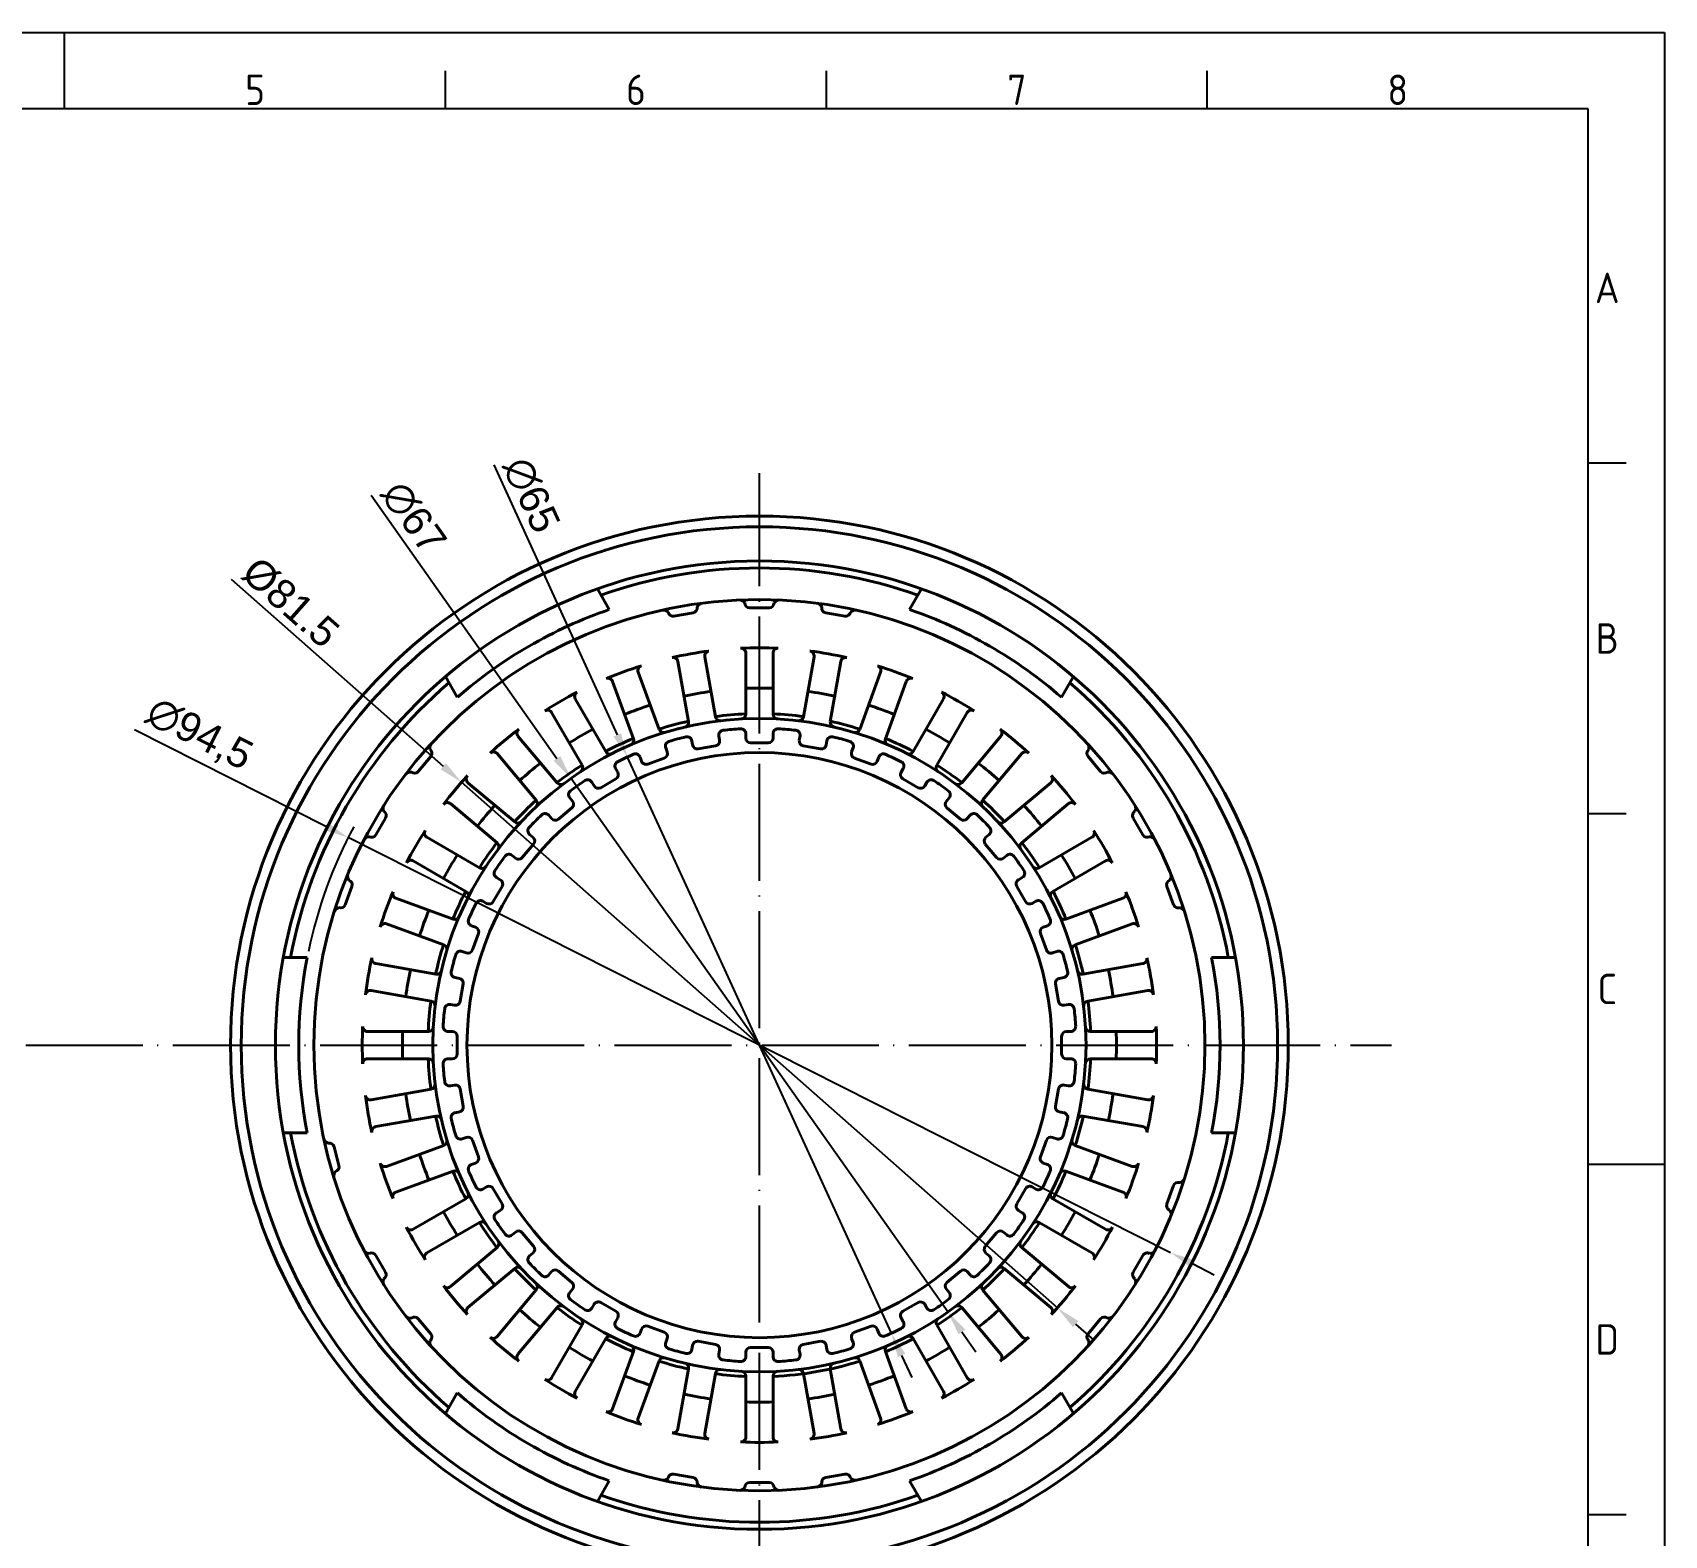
# Model space of a CAD drawing. Header units: millimetres. Extents: x 5041 to 5369, y 1806 to 2038.
# Drawn here: x 5201.4 to 5368.8, y 1883.6 to 2037.7 of the extents above; entities that cross this region are included whole.
import ezdxf
from ezdxf.enums import TextEntityAlignment as Align

# ---------------------------------------------------------------- set-up
doc = ezdxf.new("R2010")
doc.units = ezdxf.units.MM
doc.linetypes.add('ACAD_ISO04W100', pattern=[30, 24, -3, 0, -3])
doc.linetypes.add('ACAD_ISO05W100', pattern=[33, 24, -3, 0, -3, 0, -3])
for name, color, linetype, lineweight in [('AM_0', 7, 'Continuous', 40), ('AM_4', 1, 'ACAD_ISO04W100', 25), ('AM_5', 3, 'Continuous', 25), ('AM_BOR', 2, 'ACAD_ISO05W100', 35)]:
    doc.layers.add(name, color=color, linetype=linetype, lineweight=lineweight)
doc.styles.add('ACISOTS', font='isocp.shx', dxfattribs={"height": 1})
doc.styles.get("Standard").update_dxf_attribs({"font": 'arial.ttf'})
doc.dimstyles.new('ISO-25', dxfattribs={"dimtxt": 3, "dimasz": 2.5, "dimexe": 1.25, "dimexo": 0.625, "dimtad": 1, "dimtxsty": 'Standard', "dimcen": 2.5, "dimadec": 0, "dimazin": 0, "dimtfac": 1, "dimtmove": 0, "dimatfit": 3, "dimfxl": 1, "dimarcsym": 0})

# ---------------------------------------------------------------- blocks, each defined once
blk = doc.blocks.new('A3 ZTL')
for p, q in [((401.17, 280.82), (19.57, 280.82)), ((401.17, 9.78), (401.17, 280.82))]:
    blk.add_line(p, q)
at = {"layer": 'AM_BOR', "color": 135, "linetype": 'Continuous', "lineweight": 25}
for p, q in [((0, 290.61), (410.96, 290.61)), ((410.96, 290.61), (410.96, 0))]:
    blk.add_line(p, q, dxfattribs=at)
at = {"layer": 'AM_BOR', "color": 135, "lineweight": 25}
for p, q in [((205.48, 280.82), (205.48, 290.61)), ((254.4, 280.82), (254.4, 285.71)), ((303.33, 280.82), (303.33, 285.71)), ((352.25, 280.82), (352.25, 285.71)), ((406.07, 235.32), (401.17, 235.32)), ((406.07, 190.31), (401.17, 190.31)), ((401.17, 145.3), (410.96, 145.3)), ((406.07, 100.29), (401.17, 100.29))]:
    blk.add_line(p, q, dxfattribs=at)
at = {"layer": 'AM_BOR', "color": 135, "lineweight": 25, "style": 'ACISOTS'}
for s, p in [('5', (229.94, 283.27)), ('6', (278.86, 283.27)), ('7', (327.79, 283.27)), ('8', (376.71, 283.27)), ('A', (403.62, 257.83)), ('B', (403.62, 212.82)), ('C', (403.62, 167.81)), ('D', (403.62, 122.8))]:
    blk.add_text(s, height=3.91, dxfattribs=at).set_placement(p, align=Align.MIDDLE)
blk = doc.blocks.new('*D27')
at = {"layer": 'AM_5', "color": 0, "lineweight": -2}
for p, q in [((5211.88, 1966.24), (5231.57, 1956.3)), ((5318.17, 1912.6), (5233.8, 1955.17)), ((5320.41, 1911.48), (5322.64, 1910.35))]:
    blk.add_line(p, q, dxfattribs=at)
blk.add_arc((5275.99, 1933.89), 47.25, 151.7102, 168.2615, dxfattribs=at)
at = {"layer": 'AM_5', "color": 0}
for points in [[(5231.76, 1956.67), (5231.38, 1955.93), (5233.8, 1955.17)], [(5320.59, 1911.85), (5320.22, 1911.11), (5318.17, 1912.6)]]:
    blk.add_solid(points, dxfattribs=at)
at = {"layer": 'Defpoints', "color": 0}
for p in [(5233.8, 1955.17), (5318.17, 1912.6)]:
    blk.add_point(p, dxfattribs=at)
at = {"layer": 'AM_5', "color": 0, "insert": (5218.5, 1965.67), "char_height": 3, "attachment_point": 5, "rotation": 333.226}
blk.add_mtext('∅94,5', dxfattribs=at)
blk = doc.blocks.new('*D28')
at = {"layer": 'AM_5', "color": 0, "lineweight": -2}
for p, q in [((5221.8, 1981.68), (5243.56, 1962.49)), ((5306.55, 1906.94), (5245.43, 1960.84)), ((5308.42, 1905.29), (5310.3, 1903.63))]:
    blk.add_line(p, q, dxfattribs=at)
at = {"layer": 'AM_5', "color": 0}
for points in [[(5243.83, 1962.8), (5243.28, 1962.18), (5245.43, 1960.84)], [(5308.7, 1905.6), (5308.15, 1904.97), (5306.55, 1906.94)]]:
    blk.add_solid(points, dxfattribs=at)
at = {"layer": 'Defpoints', "color": 0}
for p in [(5245.43, 1960.84), (5306.55, 1906.94)]:
    blk.add_point(p, dxfattribs=at)
at = {"layer": 'AM_5', "color": 0, "insert": (5227.9, 1979.28), "char_height": 3, "attachment_point": 5, "rotation": 318.5907}
blk.add_mtext('%%C81.5', dxfattribs=at)
blk = doc.blocks.new('*D29')
at = {"layer": 'AM_5', "color": 0, "lineweight": -2}
for p, q in [((5236.16, 1990.28), (5255.22, 1963.29)), ((5295.32, 1906.53), (5256.66, 1961.25)), ((5296.76, 1904.48), (5298.2, 1902.44))]:
    blk.add_line(p, q, dxfattribs=at)
at = {"layer": 'AM_5', "color": 0}
for points in [[(5255.56, 1963.53), (5254.88, 1963.05), (5256.66, 1961.25)], [(5297.1, 1904.73), (5296.42, 1904.24), (5295.32, 1906.53)]]:
    blk.add_solid(points, dxfattribs=at)
at = {"layer": 'Defpoints', "color": 0}
for p in [(5256.66, 1961.25), (5295.32, 1906.53)]:
    blk.add_point(p, dxfattribs=at)
at = {"layer": 'AM_5', "color": 0, "insert": (5240.53, 1987.98), "char_height": 3, "attachment_point": 5, "rotation": 305.2355}
blk.add_mtext('∅67', dxfattribs=at)
blk = doc.blocks.new('*D30')
at = {"layer": 'AM_5', "color": 0, "lineweight": -2}
for p, q in [((5248.73, 1993.38), (5261.41, 1965.71)), ((5289.53, 1904.34), (5262.45, 1963.43)), ((5290.57, 1902.07), (5291.61, 1899.8))]:
    blk.add_line(p, q, dxfattribs=at)
at = {"layer": 'AM_5', "color": 0}
for points in [[(5261.79, 1965.88), (5261.03, 1965.53), (5262.45, 1963.43)], [(5290.95, 1902.24), (5290.19, 1901.9), (5289.53, 1904.34)]]:
    blk.add_solid(points, dxfattribs=at)
at = {"layer": 'Defpoints', "color": 0}
for p in [(5262.45, 1963.43), (5289.53, 1904.34)]:
    blk.add_point(p, dxfattribs=at)
at = {"layer": 'AM_5', "color": 0, "insert": (5252.6, 1990.3), "char_height": 3, "attachment_point": 5, "rotation": 294.6204}
blk.add_mtext('∅65', dxfattribs=at)

msp = doc.modelspace()

# ---------------------------------------------------------------- linework, layer by layer
at = {"layer": 'AM_0'}
for p, q in [((5260.591, 1978.56), (5259.369, 1980.675)), ((5291.387, 1978.56), (5292.608, 1980.675)), ((5274.989, 1978.739), (5276.989, 1978.739)), ((5269.186, 1978.231), (5267.216, 1977.884)), ((5282.792, 1978.231), (5284.762, 1977.884)), ((5271.473, 1967.563), (5270.387, 1973.719)), ((5274.589, 1967.836), (5274.589, 1974.087)), ((5277.389, 1967.836), (5277.389, 1974.087)), ((5280.505, 1967.563), (5281.59, 1973.719)), ((5265.694, 1966.268), (5263.556, 1972.142)), ((5268.715, 1967.077), (5267.63, 1973.233)), ((5283.262, 1967.077), (5284.348, 1973.233)), ((5286.284, 1966.268), (5288.422, 1972.142)), ((5245.002, 1969.56), (5243.781, 1971.675)), ((5263.063, 1965.31), (5260.925, 1971.184)), ((5288.915, 1965.31), (5291.053, 1971.184)), ((5306.976, 1969.56), (5308.197, 1971.675)), ((5260.228, 1963.988), (5257.102, 1969.401)), ((5291.75, 1963.988), (5294.875, 1969.401)), ((5257.803, 1962.588), (5254.678, 1968.001)), ((5294.175, 1962.588), (5297.3, 1968.001)), ((5255.241, 1960.794), (5251.223, 1965.582)), ((5269.14, 1964.667), (5269.063, 1965.104)), ((5271.898, 1965.154), (5271.821, 1965.591)), ((5274.589, 1965.389), (5274.589, 1965.833)), ((5277.389, 1965.389), (5277.389, 1965.833)), ((5280.08, 1965.154), (5280.157, 1965.591)), ((5282.838, 1964.667), (5282.915, 1965.104)), ((5296.737, 1960.794), (5300.755, 1965.582)), ((5240.989, 1961.952), (5242.275, 1963.484)), ((5253.096, 1958.994), (5249.078, 1963.783)), ((5263.9, 1963.011), (5263.748, 1963.427)), ((5266.531, 1963.968), (5266.379, 1964.385)), ((5269.72, 1964.262), (5271.492, 1964.574)), ((5275.089, 1964.889), (5276.889, 1964.889)), ((5280.486, 1964.574), (5282.258, 1964.262)), ((5285.447, 1963.968), (5285.599, 1964.385)), ((5288.078, 1963.011), (5288.23, 1963.427)), ((5298.882, 1958.994), (5302.9, 1963.783)), ((5310.989, 1961.952), (5309.703, 1963.484)), ((5261.451, 1961.869), (5261.23, 1962.253)), ((5264.541, 1962.712), (5266.232, 1963.327)), ((5285.746, 1963.327), (5287.437, 1962.712)), ((5290.526, 1961.869), (5290.748, 1962.253)), ((5250.884, 1956.782), (5246.096, 1960.8)), ((5259.026, 1960.469), (5258.805, 1960.853)), ((5259.71, 1960.286), (5261.268, 1961.186)), ((5290.71, 1961.186), (5292.268, 1960.286)), ((5292.951, 1960.469), (5293.173, 1960.853)), ((5301.094, 1956.782), (5305.882, 1960.8)), ((5249.084, 1954.637), (5244.296, 1958.655)), ((5256.814, 1958.919), (5256.528, 1959.259)), ((5295.164, 1958.919), (5295.449, 1959.259)), ((5302.894, 1954.637), (5307.682, 1958.655)), ((5236.648, 1955.448), (5237.648, 1957.18)), ((5254.669, 1957.12), (5254.384, 1957.459)), ((5255.373, 1957.058), (5256.752, 1958.215)), ((5295.226, 1958.215), (5296.605, 1957.058)), ((5297.309, 1957.12), (5297.594, 1957.459)), ((5314.33, 1957.18), (5315.33, 1955.448)), ((5247.29, 1952.075), (5241.877, 1955.2)), ((5252.758, 1955.209), (5252.419, 1955.495)), ((5299.219, 1955.209), (5299.559, 1955.495)), ((5304.688, 1952.075), (5310.101, 1955.2)), ((5250.959, 1953.065), (5250.619, 1953.35)), ((5251.663, 1953.126), (5252.82, 1954.505)), ((5299.158, 1954.505), (5300.315, 1953.126)), ((5301.019, 1953.065), (5301.359, 1953.35)), ((5245.89, 1949.65), (5240.477, 1952.776)), ((5306.088, 1949.65), (5311.501, 1952.776)), ((5234.186, 1950.168), (5233.502, 1948.289)), ((5248.692, 1948.61), (5249.592, 1950.169)), ((5249.409, 1950.852), (5249.025, 1951.073)), ((5302.386, 1950.169), (5303.286, 1948.61)), ((5302.569, 1950.852), (5302.953, 1951.073)), ((5317.792, 1950.168), (5318.476, 1948.289)), ((5244.568, 1946.815), (5238.694, 1948.953)), ((5248.009, 1948.427), (5247.625, 1948.648)), ((5303.969, 1948.427), (5304.353, 1948.648)), ((5307.41, 1946.815), (5313.284, 1948.953)), ((5243.61, 1944.184), (5237.737, 1946.322)), ((5246.867, 1945.978), (5246.451, 1946.13)), ((5246.551, 1943.646), (5247.166, 1945.338)), ((5304.812, 1945.338), (5305.427, 1943.646)), ((5305.11, 1945.978), (5305.527, 1946.13)), ((5308.367, 1944.184), (5314.241, 1946.322)), ((5245.91, 1943.347), (5245.493, 1943.499)), ((5306.068, 1943.347), (5306.485, 1943.499)), ((5229.604, 1942.889), (5227.161, 1942.889)), ((5242.801, 1941.163), (5236.645, 1942.248)), ((5309.177, 1941.163), (5315.333, 1942.248)), ((5322.374, 1942.889), (5324.816, 1942.889)), ((5245.211, 1940.738), (5244.774, 1940.815)), ((5245.304, 1938.386), (5245.616, 1940.159)), ((5306.362, 1940.159), (5306.674, 1938.386)), ((5306.767, 1940.738), (5307.204, 1940.815)), ((5242.315, 1938.405), (5236.159, 1939.491)), ((5309.663, 1938.405), (5315.819, 1939.491)), ((5244.724, 1937.98), (5244.288, 1938.057)), ((5307.253, 1937.98), (5307.69, 1938.057)), ((5242.042, 1935.289), (5235.791, 1935.289)), ((5244.489, 1935.289), (5244.045, 1935.289)), ((5307.489, 1935.289), (5307.932, 1935.289)), ((5309.936, 1935.289), (5316.187, 1935.289)), ((5244.989, 1932.989), (5244.989, 1934.789)), ((5306.989, 1934.789), (5306.989, 1932.989)), ((5242.042, 1932.489), (5235.791, 1932.489)), ((5244.489, 1932.489), (5244.045, 1932.489)), ((5307.489, 1932.489), (5307.932, 1932.489)), ((5309.936, 1932.489), (5316.187, 1932.489)), ((5242.315, 1929.373), (5236.159, 1928.288)), ((5244.724, 1929.798), (5244.288, 1929.721)), ((5245.616, 1927.62), (5245.304, 1929.392)), ((5306.674, 1929.392), (5306.362, 1927.62)), ((5307.253, 1929.798), (5307.69, 1929.721)), ((5309.663, 1929.373), (5315.819, 1928.288)), ((5242.801, 1926.616), (5236.645, 1925.53)), ((5245.211, 1927.041), (5244.774, 1926.963)), ((5306.767, 1927.041), (5307.204, 1926.963)), ((5309.177, 1926.616), (5315.333, 1925.53)), ((5229.604, 1924.889), (5227.161, 1924.889)), ((5322.374, 1924.889), (5324.816, 1924.889)), ((5232.861, 1921.541), (5232.353, 1923.475)), ((5243.61, 1923.594), (5237.737, 1921.456)), ((5245.91, 1924.431), (5245.493, 1924.279)), ((5247.166, 1922.441), (5246.551, 1924.132)), ((5305.427, 1924.132), (5304.812, 1922.441)), ((5306.068, 1924.431), (5306.485, 1924.279)), ((5308.367, 1923.594), (5314.241, 1921.456)), ((5246.867, 1921.8), (5246.451, 1921.648)), ((5305.11, 1921.8), (5305.527, 1921.648)), ((5244.568, 1920.963), (5238.694, 1918.825)), ((5307.41, 1920.963), (5313.284, 1918.825)), ((5248.009, 1919.352), (5247.625, 1919.13)), ((5249.592, 1917.61), (5248.692, 1919.169)), ((5303.286, 1919.169), (5302.386, 1917.61)), ((5303.969, 1919.352), (5304.353, 1919.13)), ((5317.792, 1917.61), (5318.476, 1919.489)), ((5245.89, 1918.128), (5240.477, 1915.003)), ((5249.409, 1916.927), (5249.025, 1916.705)), ((5302.569, 1916.927), (5302.953, 1916.705)), ((5306.088, 1918.128), (5311.501, 1915.003)), ((5247.29, 1915.703), (5241.877, 1912.578)), ((5304.688, 1915.703), (5310.101, 1912.578)), ((5249.084, 1913.141), (5244.296, 1909.123)), ((5250.959, 1914.714), (5250.619, 1914.429)), ((5252.82, 1913.273), (5251.663, 1914.652)), ((5300.315, 1914.652), (5299.158, 1913.273)), ((5301.019, 1914.714), (5301.359, 1914.429)), ((5302.894, 1913.141), (5307.682, 1909.123)), ((5237.648, 1910.598), (5236.648, 1912.33)), ((5252.758, 1912.569), (5252.419, 1912.284)), ((5299.219, 1912.569), (5299.559, 1912.284)), ((5315.33, 1912.33), (5314.33, 1910.598)), ((5250.884, 1910.996), (5246.096, 1906.978)), ((5254.669, 1910.659), (5254.384, 1910.319)), ((5256.752, 1909.563), (5255.373, 1910.72)), ((5296.605, 1910.72), (5295.226, 1909.563)), ((5297.309, 1910.659), (5297.594, 1910.319)), ((5301.094, 1910.996), (5305.882, 1906.978)), ((5253.096, 1908.784), (5249.078, 1903.996)), ((5256.814, 1908.859), (5256.528, 1908.519)), ((5295.164, 1908.859), (5295.449, 1908.519)), ((5298.882, 1908.784), (5302.9, 1903.996)), ((5255.241, 1906.984), (5251.223, 1902.196)), ((5259.026, 1907.309), (5258.805, 1906.925)), ((5261.268, 1906.592), (5259.71, 1907.492)), ((5292.268, 1907.492), (5290.71, 1906.592)), ((5292.951, 1907.309), (5293.173, 1906.925)), ((5296.737, 1906.984), (5300.755, 1902.196)), ((5240.989, 1905.826), (5242.275, 1904.294)), ((5257.803, 1905.19), (5254.678, 1899.777)), ((5261.451, 1905.909), (5261.23, 1905.525)), ((5263.9, 1904.768), (5263.748, 1904.351)), ((5266.232, 1904.451), (5264.541, 1905.067)), ((5287.437, 1905.067), (5285.746, 1904.451)), ((5288.078, 1904.768), (5288.23, 1904.351)), ((5290.526, 1905.909), (5290.748, 1905.525)), ((5294.175, 1905.19), (5297.3, 1899.777)), ((5310.989, 1905.826), (5309.703, 1904.294)), ((5260.228, 1903.79), (5257.102, 1898.377)), ((5266.531, 1903.81), (5266.379, 1903.393)), ((5269.14, 1903.111), (5269.063, 1902.674)), ((5271.492, 1903.204), (5269.72, 1903.516)), ((5282.258, 1903.516), (5280.486, 1903.204)), ((5282.838, 1903.111), (5282.915, 1902.674)), ((5285.447, 1903.81), (5285.599, 1903.393)), ((5291.75, 1903.79), (5294.875, 1898.377)), ((5263.063, 1902.468), (5260.925, 1896.594)), ((5265.694, 1901.511), (5263.556, 1895.637)), ((5271.898, 1902.625), (5271.821, 1902.188)), ((5274.589, 1902.389), (5274.589, 1901.946)), ((5276.889, 1902.889), (5275.089, 1902.889)), ((5277.389, 1902.389), (5277.389, 1901.946)), ((5280.08, 1902.625), (5280.157, 1902.188)), ((5286.284, 1901.511), (5288.422, 1895.637)), ((5288.915, 1902.468), (5291.053, 1896.594)), ((5268.715, 1900.701), (5267.63, 1894.545)), ((5271.473, 1900.215), (5270.387, 1894.059)), ((5274.589, 1899.942), (5274.589, 1893.691)), ((5277.389, 1899.942), (5277.389, 1893.691)), ((5280.505, 1900.215), (5281.59, 1894.059)), ((5283.262, 1900.701), (5284.348, 1894.545)), ((5245.002, 1898.219), (5243.781, 1896.103)), ((5306.976, 1898.219), (5308.197, 1896.103)), ((5269.186, 1889.547), (5267.216, 1889.894)), ((5282.792, 1889.547), (5284.762, 1889.894)), ((5260.591, 1889.219), (5259.369, 1887.103)), ((5276.989, 1889.039), (5274.989, 1889.039)), ((5291.387, 1889.219), (5292.608, 1887.103))]:
    msp.add_line(p, q, dxfattribs=at)
for radius in [54.25, 53.15, 49.65, 45.7, 33.5, 30]:
    msp.add_circle((5275.989, 1933.889), radius, dxfattribs=at)
for centre, radius, start, end in [((5275.989, 1933.889), 48.933, 70.59839, 109.40161), ((5275.989, 1933.889), 47.25, 109.01942, 130.98058), ((5266.144, 1977.83), 0.674, 43.03021, 96.3475), ((5269.099, 1978.724), 0.5, 280, 10), ((5270.211, 1978.547), 0.674, 103.6525, 156.96979), ((5273.924, 1978.872), 0.674, 33.03021, 86.3475), ((5274.989, 1979.239), 0.5, 180, 270), ((5276.989, 1979.239), 0.5, 270, 0), ((5278.054, 1978.872), 0.674, 93.6525, 146.96979), ((5281.766, 1978.547), 0.674, 23.03021, 76.3475), ((5282.879, 1978.724), 0.5, 170, 260), ((5285.834, 1977.83), 0.674, 83.6525, 136.96979), ((5275.989, 1933.889), 47.25, 49.01942, 70.98058), ((5267.129, 1978.377), 0.5, 190, 280), ((5284.849, 1978.377), 0.5, 260, 350), ((5275.989, 1933.889), 40.743, 97.29385, 102.70615), ((5267.138, 1973.146), 0.5, 10, 102.70615), ((5270.88, 1973.806), 0.5, 97.29385, 190), ((5275.989, 1933.889), 40.743, 87.29385, 92.70615), ((5274.089, 1974.087), 0.5, 0, 92.70615), ((5277.889, 1974.087), 0.5, 87.29385, 180), ((5275.989, 1933.889), 40.743, 77.29385, 82.70615), ((5281.098, 1973.806), 0.5, 350, 82.70615), ((5284.84, 1973.146), 0.5, 77.29385, 170), ((5275.989, 1933.889), 40.743, 107.29385, 112.70615), ((5264.026, 1972.313), 0.5, 107.29385, 200), ((5275.989, 1933.889), 40.743, 67.29385, 72.70615), ((5287.952, 1972.313), 0.5, 340, 72.70615), ((5275.989, 1933.889), 48.933, 130.59839, 169.40161), ((5275.989, 1933.889), 40.743, 117.29385, 122.70615), ((5257.536, 1969.651), 0.5, 117.29385, 210), ((5260.455, 1971.013), 0.5, 20, 112.70615), ((5275.989, 1933.889), 36.618, 97.80889, 102.19111), ((5275.989, 1933.889), 36.618, 87.80889, 92.19111), ((5275.989, 1933.889), 36.618, 77.80889, 82.19111), ((5291.523, 1971.013), 0.5, 67.29385, 160), ((5275.989, 1933.889), 40.743, 57.29385, 62.70615), ((5294.442, 1969.651), 0.5, 330, 62.70615), ((5275.989, 1933.889), 48.933, 10.59839, 49.40161), ((5275.989, 1933.889), 36.618, 107.80889, 112.19111), ((5275.989, 1933.889), 36.618, 67.80889, 72.19111), ((5254.245, 1967.751), 0.5, 30, 122.70615), ((5275.989, 1933.889), 34, 102.35991, 107.64009), ((5268.223, 1966.99), 0.5, 283.15702, 10), ((5275.989, 1933.889), 34, 92.35991, 97.64009), ((5271.965, 1967.65), 0.5, 190, 276.84298), ((5274.089, 1967.836), 0.5, 273.15702, 360), ((5275.989, 1933.889), 34, 82.35991, 87.64009), ((5277.889, 1967.836), 0.5, 180, 266.84298), ((5280.013, 1967.65), 0.5, 263.15702, 350), ((5283.755, 1966.99), 0.5, 170, 256.84298), ((5275.989, 1933.889), 34, 72.35991, 77.64009), ((5297.733, 1967.751), 0.5, 57.29385, 150), ((5275.989, 1933.889), 40.743, 127.29385, 132.70615), ((5251.606, 1965.904), 0.5, 127.29385, 220), ((5275.989, 1933.889), 36.618, 117.80889, 122.19111), ((5275.989, 1933.889), 34, 112.35991, 117.64009), ((5262.593, 1965.139), 0.5, 293.15702, 20), ((5266.164, 1966.439), 0.5, 200, 286.84298), ((5266.849, 1964.556), 0.5, 106.59606, 200), ((5275.989, 1933.889), 32.5, 103.40394, 106.59606), ((5268.571, 1965.017), 0.5, 10, 103.40394), ((5271.405, 1965.067), 0.5, 280, 10), ((5272.313, 1965.677), 0.5, 96.59606, 190), ((5275.989, 1933.889), 32.5, 93.40394, 96.59606), ((5274.089, 1965.833), 0.5, 0, 93.40394), ((5275.089, 1965.389), 0.5, 180, 270), ((5276.889, 1965.389), 0.5, 270, 0), ((5277.889, 1965.833), 0.5, 86.59606, 180), ((5275.989, 1933.889), 32.5, 83.40394, 86.59606), ((5279.665, 1965.677), 0.5, 350, 83.40394), ((5280.573, 1965.067), 0.5, 170, 260), ((5283.407, 1965.017), 0.5, 76.59606, 170), ((5275.989, 1933.889), 32.5, 73.40394, 76.59606), ((5285.129, 1964.556), 0.5, 340, 73.40394), ((5285.814, 1966.439), 0.5, 253.15702, 340), ((5289.385, 1965.139), 0.5, 160, 246.84298), ((5275.989, 1933.889), 34, 62.35991, 67.64009), ((5275.989, 1933.889), 36.618, 57.80889, 62.19111), ((5275.989, 1933.889), 40.743, 47.29385, 52.70615), ((5300.372, 1965.904), 0.5, 320, 52.70615), ((5242.858, 1964.385), 0.674, 143.6525, 196.96979), ((5241.892, 1963.806), 0.5, 320, 50), ((5248.695, 1963.461), 0.5, 40, 132.70615), ((5260.661, 1964.238), 0.5, 210, 296.84298), ((5275.989, 1933.889), 32.5, 113.40394, 116.59606), ((5263.278, 1963.256), 0.5, 20, 113.40394), ((5266.061, 1963.797), 0.5, 290, 20), ((5269.633, 1964.754), 0.5, 190, 280), ((5282.345, 1964.754), 0.5, 260, 350), ((5285.917, 1963.797), 0.5, 160, 250), ((5288.7, 1963.256), 0.5, 66.59606, 160), ((5275.989, 1933.889), 32.5, 63.40394, 66.59606), ((5291.317, 1964.238), 0.5, 243.15702, 330), ((5303.283, 1963.461), 0.5, 47.29385, 140), ((5310.086, 1963.806), 0.5, 130, 220), ((5309.12, 1964.385), 0.674, 343.03021, 36.3475), ((5240.203, 1961.222), 0.674, 83.03021, 136.3475), ((5240.606, 1962.274), 0.5, 230, 320), ((5275.989, 1933.889), 36.618, 127.80889, 132.19111), ((5275.989, 1933.889), 34, 122.35991, 127.64009), ((5257.37, 1962.338), 0.5, 303.15702, 30), ((5261.663, 1962.503), 0.5, 116.59606, 210), ((5261.018, 1961.619), 0.5, 300, 30), ((5264.37, 1963.182), 0.5, 200, 290), ((5287.608, 1963.182), 0.5, 250, 340), ((5290.96, 1961.619), 0.5, 150, 240), ((5290.315, 1962.503), 0.5, 330, 63.40394), ((5294.608, 1962.338), 0.5, 150, 236.84298), ((5275.989, 1933.889), 34, 52.35991, 57.64009), ((5275.989, 1933.889), 36.618, 47.80889, 52.19111), ((5311.372, 1962.274), 0.5, 220, 310), ((5311.775, 1961.222), 0.674, 43.6525, 96.96979), ((5275.989, 1933.889), 40.743, 137.29385, 142.70615), ((5246.417, 1961.183), 0.5, 137.29385, 230), ((5255.624, 1961.115), 0.5, 220, 306.84298), ((5275.989, 1933.889), 32.5, 123.40394, 126.59606), ((5258.372, 1960.603), 0.5, 30, 123.40394), ((5259.46, 1960.719), 0.5, 210, 300), ((5292.518, 1960.719), 0.5, 240, 330), ((5293.606, 1960.603), 0.5, 56.59606, 150), ((5275.989, 1933.889), 32.5, 53.40394, 56.59606), ((5296.354, 1961.115), 0.5, 233.15702, 320), ((5305.561, 1961.183), 0.5, 310, 42.70615), ((5275.989, 1933.889), 40.743, 37.29385, 42.70615), ((5238.065, 1958.169), 0.674, 153.6525, 206.96979), ((5243.974, 1958.272), 0.5, 50, 142.70615), ((5275.989, 1933.889), 36.618, 137.80889, 142.19111), ((5275.989, 1933.889), 34, 132.35991, 137.64009), ((5252.713, 1958.673), 0.5, 313.15702, 40), ((5256.912, 1959.581), 0.5, 126.59606, 220), ((5256.431, 1958.598), 0.5, 310, 40), ((5295.547, 1958.598), 0.5, 140, 230), ((5295.066, 1959.581), 0.5, 320, 53.40394), ((5299.265, 1958.673), 0.5, 140, 226.84298), ((5275.989, 1933.889), 34, 42.35991, 47.64009), ((5275.989, 1933.889), 36.618, 37.80889, 42.19111), ((5308.004, 1958.272), 0.5, 37.29385, 130), ((5313.912, 1958.169), 0.674, 333.03021, 26.3475), ((5237.215, 1957.43), 0.5, 330, 60), ((5251.205, 1957.165), 0.5, 230, 316.84298), ((5275.989, 1933.889), 32.5, 133.40394, 136.59606), ((5254.001, 1957.138), 0.5, 40, 133.40394), ((5255.052, 1957.441), 0.5, 220, 310), ((5296.926, 1957.441), 0.5, 230, 320), ((5297.977, 1957.138), 0.5, 46.59606, 140), ((5275.989, 1933.889), 32.5, 43.40394, 46.59606), ((5300.772, 1957.165), 0.5, 223.15702, 310), ((5314.763, 1957.43), 0.5, 120, 210), ((5236, 1954.592), 0.674, 93.03021, 146.3475), ((5236.215, 1955.698), 0.5, 240, 330), ((5275.989, 1933.889), 40.743, 147.29385, 152.70615), ((5242.127, 1955.633), 0.5, 147.29385, 240), ((5252.74, 1955.878), 0.5, 136.59606, 230), ((5252.437, 1954.826), 0.5, 320, 50), ((5299.541, 1954.826), 0.5, 130, 220), ((5299.238, 1955.878), 0.5, 310, 43.40394), ((5309.851, 1955.633), 0.5, 300, 32.70615), ((5275.989, 1933.889), 40.743, 27.29385, 32.70615), ((5315.763, 1955.698), 0.5, 210, 300), ((5315.978, 1954.592), 0.674, 33.6525, 86.96979), ((5275.989, 1933.889), 36.618, 147.80889, 152.19111), ((5275.989, 1933.889), 34, 142.35991, 147.64009), ((5248.763, 1954.254), 0.5, 323.15702, 50), ((5250.297, 1952.967), 0.5, 50, 143.40394), ((5301.68, 1952.967), 0.5, 36.59606, 130), ((5303.215, 1954.254), 0.5, 130, 216.84298), ((5275.989, 1933.889), 34, 32.35991, 37.64009), ((5275.989, 1933.889), 36.618, 27.80889, 32.19111), ((5240.227, 1952.343), 0.5, 60, 152.70615), ((5247.54, 1952.508), 0.5, 240, 326.84298), ((5249.275, 1951.506), 0.5, 146.59606, 240), ((5275.989, 1933.889), 32.5, 143.40394, 146.59606), ((5251.28, 1953.448), 0.5, 230, 320), ((5300.698, 1953.448), 0.5, 220, 310), ((5275.989, 1933.889), 32.5, 33.40394, 36.59606), ((5302.703, 1951.506), 0.5, 300, 33.40394), ((5304.438, 1952.508), 0.5, 213.15702, 300), ((5311.751, 1952.343), 0.5, 27.29385, 120), ((5234.425, 1951.215), 0.674, 163.6525, 216.96979), ((5233.716, 1950.339), 0.5, 340, 70), ((5249.159, 1950.419), 0.5, 330, 60), ((5302.819, 1950.419), 0.5, 120, 210), ((5318.262, 1950.339), 0.5, 110, 200), ((5317.552, 1951.215), 0.674, 323.03021, 16.3475), ((5233.032, 1948.46), 0.5, 250, 340), ((5275.989, 1933.889), 40.743, 157.29385, 162.70615), ((5238.865, 1949.423), 0.5, 157.29385, 250), ((5275.989, 1933.889), 34, 152.35991, 157.64009), ((5245.64, 1949.217), 0.5, 333.15702, 60), ((5275.989, 1933.889), 32.5, 153.40394, 156.59606), ((5247.375, 1948.215), 0.5, 60, 153.40394), ((5248.259, 1948.86), 0.5, 240, 330), ((5303.719, 1948.86), 0.5, 210, 300), ((5304.603, 1948.215), 0.5, 26.59606, 120), ((5275.989, 1933.889), 32.5, 23.40394, 26.59606), ((5306.338, 1949.217), 0.5, 120, 206.84298), ((5275.989, 1933.889), 34, 22.35991, 27.64009), ((5313.113, 1949.423), 0.5, 290, 22.70615), ((5275.989, 1933.889), 40.743, 17.29385, 22.70615), ((5318.946, 1948.46), 0.5, 200, 290), ((5233.013, 1947.334), 0.674, 103.03021, 156.3475), ((5275.989, 1933.889), 36.618, 157.80889, 162.19111), ((5244.739, 1947.285), 0.5, 250, 336.84298), ((5246.622, 1946.6), 0.5, 156.59606, 250), ((5305.356, 1946.6), 0.5, 290, 23.40394), ((5307.239, 1947.285), 0.5, 203.15702, 290), ((5275.989, 1933.889), 36.618, 17.80889, 22.19111), ((5318.965, 1947.334), 0.674, 23.6525, 76.96979), ((5237.566, 1945.852), 0.5, 70, 162.70615), ((5246.696, 1945.509), 0.5, 340, 70), ((5305.281, 1945.509), 0.5, 110, 200), ((5314.412, 1945.852), 0.5, 17.29385, 110), ((5275.989, 1933.889), 34, 162.35991, 167.64009), ((5243.439, 1943.714), 0.5, 343.15702, 70), ((5245.322, 1943.029), 0.5, 70, 163.40394), ((5246.081, 1943.817), 0.5, 250, 340), ((5305.897, 1943.817), 0.5, 200, 290), ((5306.656, 1943.029), 0.5, 16.59606, 110), ((5308.538, 1943.714), 0.5, 110, 196.84298), ((5275.989, 1933.889), 34, 12.35991, 17.64009), ((5275.989, 1933.889), 47.25, 169.01942, 190.98058), ((5275.989, 1933.889), 40.743, 167.29385, 172.70615), ((5236.732, 1942.741), 0.5, 167.29385, 260), ((5275.989, 1933.889), 36.618, 167.80889, 172.19111), ((5275.989, 1933.889), 32.5, 163.40394, 166.59606), ((5275.989, 1933.889), 32.5, 13.40394, 16.59606), ((5275.989, 1933.889), 36.618, 7.80889, 12.19111), ((5315.246, 1942.741), 0.5, 280, 12.70615), ((5275.989, 1933.889), 40.743, 7.29385, 12.70615), ((5275.989, 1933.889), 47.25, 349.01942, 10.98058), ((5242.888, 1941.655), 0.5, 260, 346.84298), ((5244.861, 1941.307), 0.5, 166.59606, 260), ((5245.124, 1940.245), 0.5, 350, 80), ((5306.854, 1940.245), 0.5, 100, 190), ((5307.117, 1941.307), 0.5, 280, 13.40394), ((5309.09, 1941.655), 0.5, 193.15702, 280), ((5236.072, 1938.998), 0.5, 80, 172.70615), ((5275.989, 1933.889), 34, 172.35991, 177.64009), ((5242.228, 1937.913), 0.5, 353.15702, 80), ((5244.811, 1938.473), 0.5, 260, 350), ((5307.167, 1938.473), 0.5, 190, 280), ((5309.75, 1937.913), 0.5, 100, 186.84298), ((5275.989, 1933.889), 34, 2.35991, 7.64009), ((5315.906, 1938.998), 0.5, 7.29385, 100), ((5275.989, 1933.889), 32.5, 173.40394, 176.59606), ((5244.201, 1937.565), 0.5, 80, 173.40394), ((5307.777, 1937.565), 0.5, 6.59606, 100), ((5275.989, 1933.889), 32.5, 3.40394, 6.59606), ((5275.989, 1933.889), 40.743, 177.29385, 182.70615), ((5235.791, 1935.789), 0.5, 177.29385, 270), ((5275.989, 1933.889), 36.618, 177.80889, 182.19111), ((5242.042, 1935.789), 0.5, 270, 356.84298), ((5244.045, 1935.789), 0.5, 176.59606, 270), ((5244.489, 1934.789), 0.5, 0, 90), ((5307.489, 1934.789), 0.5, 90, 180), ((5307.932, 1935.789), 0.5, 270, 3.40394), ((5309.936, 1935.789), 0.5, 183.15702, 270), ((5275.989, 1933.889), 36.618, 357.80889, 2.19111), ((5316.187, 1935.789), 0.5, 270, 2.70615), ((5275.989, 1933.889), 40.743, 357.29385, 2.70615), ((5235.791, 1931.989), 0.5, 90, 182.70615), ((5275.989, 1933.889), 34, 182.35991, 187.64009), ((5242.042, 1931.989), 0.5, 3.15702, 90), ((5244.045, 1931.989), 0.5, 90, 183.40394), ((5275.989, 1933.889), 32.5, 183.40394, 186.59606), ((5244.489, 1932.989), 0.5, 270, 0), ((5307.489, 1932.989), 0.5, 180, 270), ((5307.932, 1931.989), 0.5, 356.59606, 90), ((5275.989, 1933.889), 32.5, 353.40394, 356.59606), ((5309.936, 1931.989), 0.5, 90, 176.84298), ((5275.989, 1933.889), 34, 352.35991, 357.64009), ((5316.187, 1931.989), 0.5, 357.29385, 90), ((5242.228, 1929.865), 0.5, 280, 6.84298), ((5244.201, 1930.213), 0.5, 186.59606, 280), ((5307.777, 1930.213), 0.5, 260, 353.40394), ((5309.75, 1929.865), 0.5, 173.15702, 260), ((5275.989, 1933.889), 40.743, 187.29385, 192.70615), ((5236.072, 1928.78), 0.5, 187.29385, 280), ((5275.989, 1933.889), 36.618, 187.80889, 192.19111), ((5244.811, 1929.306), 0.5, 10, 100), ((5307.167, 1929.306), 0.5, 80, 170), ((5275.989, 1933.889), 36.618, 347.80889, 352.19111), ((5275.989, 1933.889), 40.743, 347.29385, 352.70615), ((5315.906, 1928.78), 0.5, 260, 352.70615), ((5275.989, 1933.889), 34, 192.35991, 197.64009), ((5242.888, 1926.123), 0.5, 13.15702, 100), ((5244.861, 1926.471), 0.5, 100, 193.40394), ((5245.124, 1927.533), 0.5, 280, 10), ((5306.854, 1927.533), 0.5, 170, 260), ((5307.117, 1926.471), 0.5, 346.59606, 80), ((5275.989, 1933.889), 34, 342.35991, 347.64009), ((5309.09, 1926.123), 0.5, 80, 166.84298), ((5275.989, 1933.889), 48.933, 190.59839, 229.40161), ((5236.732, 1925.038), 0.5, 100, 192.70615), ((5275.989, 1933.889), 32.5, 193.40394, 196.59606), ((5275.989, 1933.889), 32.5, 343.40394, 346.59606), ((5275.989, 1933.889), 48.933, 310.59839, 349.40161), ((5315.246, 1925.038), 0.5, 347.29385, 80), ((5231.955, 1924.472), 0.674, 198.3525, 251.66979), ((5231.87, 1923.349), 0.5, 14.7, 104.7), ((5243.439, 1924.064), 0.5, 290, 16.84298), ((5245.322, 1924.749), 0.5, 196.59606, 290), ((5246.081, 1923.961), 0.5, 20, 110), ((5305.897, 1923.961), 0.5, 70, 160), ((5306.656, 1924.749), 0.5, 250, 343.40394), ((5308.538, 1924.064), 0.5, 163.15702, 250), ((5232.377, 1921.414), 0.5, 284.7, 14.7), ((5275.989, 1933.889), 40.743, 197.29385, 202.70615), ((5237.566, 1921.926), 0.5, 197.29385, 290), ((5275.989, 1933.889), 36.618, 197.80889, 202.19111), ((5246.622, 1921.178), 0.5, 110, 203.40394), ((5246.696, 1922.27), 0.5, 290, 20), ((5305.281, 1922.27), 0.5, 160, 250), ((5305.356, 1921.178), 0.5, 336.59606, 70), ((5275.989, 1933.889), 36.618, 337.80889, 342.19111), ((5275.989, 1933.889), 40.743, 337.29385, 342.70615), ((5314.412, 1921.926), 0.5, 250, 342.70615), ((5233.003, 1920.477), 0.674, 137.73021, 191.0475), ((5275.989, 1933.889), 34, 202.35991, 207.64009), ((5244.739, 1920.493), 0.5, 23.15702, 110), ((5275.989, 1933.889), 32.5, 203.40394, 206.59606), ((5275.989, 1933.889), 32.5, 333.40394, 336.59606), ((5275.989, 1933.889), 34, 332.35991, 337.64009), ((5307.239, 1920.493), 0.5, 70, 156.84298), ((5318.965, 1920.445), 0.674, 283.03021, 336.3475), ((5238.865, 1918.355), 0.5, 110, 202.70615), ((5245.64, 1918.561), 0.5, 300, 26.84298), ((5247.375, 1919.563), 0.5, 206.59606, 300), ((5248.259, 1918.919), 0.5, 30, 120), ((5303.719, 1918.919), 0.5, 60, 150), ((5304.603, 1919.563), 0.5, 240, 333.40394), ((5306.338, 1918.561), 0.5, 153.15702, 240), ((5313.113, 1918.355), 0.5, 337.29385, 70), ((5318.946, 1919.318), 0.5, 70, 160), ((5275.989, 1933.889), 36.618, 207.80889, 212.19111), ((5249.275, 1916.272), 0.5, 120, 213.40394), ((5249.159, 1917.36), 0.5, 300, 30), ((5302.819, 1917.36), 0.5, 150, 240), ((5302.703, 1916.272), 0.5, 326.59606, 60), ((5275.989, 1933.889), 36.618, 327.80889, 332.19111), ((5318.262, 1917.439), 0.5, 160, 250), ((5317.552, 1916.564), 0.674, 343.6525, 36.96979), ((5275.989, 1933.889), 40.743, 207.29385, 212.70615), ((5240.227, 1915.436), 0.5, 207.29385, 300), ((5275.989, 1933.889), 34, 212.35991, 217.64009), ((5247.54, 1915.27), 0.5, 33.15702, 120), ((5275.989, 1933.889), 32.5, 213.40394, 216.59606), ((5251.28, 1914.331), 0.5, 40, 130), ((5300.698, 1914.331), 0.5, 50, 140), ((5275.989, 1933.889), 32.5, 323.40394, 326.59606), ((5275.989, 1933.889), 34, 322.35991, 327.64009), ((5304.438, 1915.27), 0.5, 60, 146.84298), ((5275.989, 1933.889), 40.743, 327.29385, 332.70615), ((5311.751, 1915.436), 0.5, 240, 332.70615), ((5248.763, 1913.524), 0.5, 310, 36.84298), ((5250.297, 1914.812), 0.5, 216.59606, 310), ((5252.437, 1912.952), 0.5, 310, 40), ((5299.541, 1912.952), 0.5, 140, 230), ((5301.68, 1914.812), 0.5, 230, 323.40394), ((5303.215, 1913.524), 0.5, 143.15702, 230), ((5236, 1913.186), 0.674, 213.6525, 266.96979), ((5236.215, 1912.08), 0.5, 30, 120), ((5242.127, 1912.145), 0.5, 120, 212.70615), ((5252.74, 1911.901), 0.5, 130, 223.40394), ((5275.989, 1933.889), 32.5, 223.40394, 226.59606), ((5275.989, 1933.889), 32.5, 313.40394, 316.59606), ((5299.238, 1911.901), 0.5, 316.59606, 50), ((5309.851, 1912.145), 0.5, 327.29385, 60), ((5315.763, 1912.08), 0.5, 60, 150), ((5315.978, 1913.186), 0.674, 273.03021, 326.3475), ((5238.065, 1909.609), 0.674, 153.03021, 206.3475), ((5237.215, 1910.348), 0.5, 300, 30), ((5275.989, 1933.889), 36.618, 217.80889, 222.19111), ((5275.989, 1933.889), 34, 222.35991, 227.64009), ((5251.205, 1910.613), 0.5, 43.15702, 130), ((5254.001, 1910.64), 0.5, 226.59606, 320), ((5255.052, 1910.337), 0.5, 50, 140), ((5296.926, 1910.337), 0.5, 40, 130), ((5297.977, 1910.64), 0.5, 220, 313.40394), ((5275.989, 1933.889), 34, 312.35991, 317.64009), ((5300.772, 1910.613), 0.5, 50, 136.84298), ((5275.989, 1933.889), 36.618, 317.80889, 322.19111), ((5314.763, 1910.348), 0.5, 150, 240), ((5313.912, 1909.609), 0.674, 333.6525, 26.96979), ((5275.989, 1933.889), 40.743, 217.29385, 222.70615), ((5243.974, 1909.506), 0.5, 217.29385, 310), ((5252.713, 1909.106), 0.5, 320, 46.84298), ((5256.912, 1908.198), 0.5, 140, 233.40394), ((5256.431, 1909.18), 0.5, 320, 50), ((5295.547, 1909.18), 0.5, 130, 220), ((5295.066, 1908.198), 0.5, 306.59606, 40), ((5299.265, 1909.106), 0.5, 133.15702, 220), ((5275.989, 1933.889), 40.743, 317.29385, 322.70615), ((5308.004, 1909.506), 0.5, 230, 322.70615), ((5246.417, 1906.595), 0.5, 130, 222.70615), ((5275.989, 1933.889), 36.618, 227.80889, 232.19111), ((5275.989, 1933.889), 34, 232.35991, 237.64009), ((5255.624, 1906.663), 0.5, 53.15702, 140), ((5275.989, 1933.889), 32.5, 233.40394, 236.59606), ((5258.372, 1907.175), 0.5, 236.59606, 330), ((5259.46, 1907.059), 0.5, 60, 150), ((5261.018, 1906.159), 0.5, 330, 60), ((5290.96, 1906.159), 0.5, 120, 210), ((5292.518, 1907.059), 0.5, 30, 120), ((5293.606, 1907.175), 0.5, 210, 303.40394), ((5275.989, 1933.889), 32.5, 303.40394, 306.59606), ((5275.989, 1933.889), 34, 302.35991, 307.64009), ((5296.354, 1906.663), 0.5, 40, 126.84298), ((5275.989, 1933.889), 36.618, 307.80889, 312.19111), ((5305.561, 1906.595), 0.5, 317.29385, 50), ((5240.203, 1906.557), 0.674, 223.6525, 276.96979), ((5240.606, 1905.505), 0.5, 40, 130), ((5257.37, 1905.44), 0.5, 330, 56.84298), ((5261.663, 1905.275), 0.5, 150, 243.40394), ((5275.989, 1933.889), 32.5, 243.40394, 246.59606), ((5264.37, 1904.597), 0.5, 70, 160), ((5287.608, 1904.597), 0.5, 20, 110), ((5275.989, 1933.889), 32.5, 293.40394, 296.59606), ((5290.315, 1905.275), 0.5, 296.59606, 30), ((5294.608, 1905.44), 0.5, 123.15702, 210), ((5311.372, 1905.505), 0.5, 50, 140), ((5311.775, 1906.557), 0.674, 263.03021, 316.3475), ((5242.858, 1903.393), 0.674, 163.03021, 216.3475), ((5241.892, 1903.973), 0.5, 310, 40), ((5248.695, 1904.317), 0.5, 227.29385, 320), ((5275.989, 1933.889), 40.743, 227.29385, 232.70615), ((5275.989, 1933.889), 34, 242.35991, 247.64009), ((5260.661, 1903.54), 0.5, 63.15702, 150), ((5262.593, 1902.639), 0.5, 340, 66.84298), ((5263.278, 1904.522), 0.5, 246.59606, 340), ((5266.061, 1903.981), 0.5, 340, 70), ((5266.849, 1903.222), 0.5, 160, 253.40394), ((5269.633, 1903.024), 0.5, 80, 170), ((5271.405, 1902.711), 0.5, 350, 80), ((5280.573, 1902.711), 0.5, 100, 190), ((5282.345, 1903.024), 0.5, 10, 100), ((5285.129, 1903.222), 0.5, 286.59606, 20), ((5285.917, 1903.981), 0.5, 110, 200), ((5288.7, 1904.522), 0.5, 200, 293.40394), ((5289.385, 1902.639), 0.5, 113.15702, 200), ((5275.989, 1933.889), 34, 292.35991, 297.64009), ((5291.317, 1903.54), 0.5, 30, 116.84298), ((5275.989, 1933.889), 40.743, 307.29385, 312.70615), ((5303.283, 1904.317), 0.5, 220, 312.70615), ((5310.086, 1903.973), 0.5, 140, 230), ((5309.12, 1903.393), 0.674, 323.6525, 16.96979), ((5251.606, 1901.875), 0.5, 140, 232.70615), ((5275.989, 1933.889), 36.618, 237.80889, 242.19111), ((5275.989, 1933.889), 34, 252.35991, 257.64009), ((5266.164, 1901.34), 0.5, 73.15702, 160), ((5275.989, 1933.889), 32.5, 253.40394, 256.59606), ((5268.571, 1902.761), 0.5, 256.59606, 350), ((5272.313, 1902.101), 0.5, 170, 263.40394), ((5275.989, 1933.889), 32.5, 263.40394, 266.59606), ((5274.089, 1901.946), 0.5, 266.59606, 0), ((5275.089, 1902.389), 0.5, 90, 180), ((5276.889, 1902.389), 0.5, 0, 90), ((5277.889, 1901.946), 0.5, 180, 273.40394), ((5275.989, 1933.889), 34, 272.35991, 287.64009), ((5275.989, 1933.889), 32.5, 273.40394, 276.59606), ((5279.665, 1902.101), 0.5, 276.59606, 10), ((5283.407, 1902.761), 0.5, 190, 283.40394), ((5275.989, 1933.889), 32.5, 283.40394, 286.59606), ((5285.814, 1901.34), 0.5, 20, 106.84298), ((5275.989, 1933.889), 36.618, 297.80889, 302.19111), ((5300.372, 1901.875), 0.5, 307.29385, 40), ((5254.245, 1900.027), 0.5, 237.29385, 330), ((5275.989, 1933.889), 36.618, 247.80889, 252.19111), ((5268.223, 1900.788), 0.5, 350, 76.84298), ((5275.989, 1933.889), 34, 262.35991, 267.64009), ((5271.965, 1900.128), 0.5, 83.15702, 170), ((5274.089, 1899.942), 0.5, 0, 86.84298), ((5277.889, 1899.942), 0.5, 93.15702, 180), ((5280.013, 1900.128), 0.5, 10, 96.84298), ((5283.755, 1900.788), 0.5, 103.15702, 190), ((5275.989, 1933.889), 36.618, 287.80889, 292.19111), ((5297.733, 1900.027), 0.5, 210, 302.70615), ((5275.989, 1933.889), 47.25, 229.01942, 250.98058), ((5275.989, 1933.889), 40.743, 237.29385, 242.70615), ((5257.536, 1898.127), 0.5, 150, 242.70615), ((5275.989, 1933.889), 36.618, 257.80889, 262.19111), ((5275.989, 1933.889), 36.618, 277.80889, 282.19111), ((5275.989, 1933.889), 47.25, 289.01942, 310.98058), ((5275.989, 1933.889), 40.743, 297.29385, 302.70615), ((5294.442, 1898.127), 0.5, 297.29385, 30), ((5260.455, 1896.765), 0.5, 247.29385, 340), ((5275.989, 1933.889), 36.618, 267.80889, 272.19111), ((5291.523, 1896.765), 0.5, 200, 292.70615), ((5275.989, 1933.889), 40.743, 247.29385, 252.70615), ((5264.026, 1895.466), 0.5, 160, 252.70615), ((5275.989, 1933.889), 40.743, 287.29385, 292.70615), ((5287.952, 1895.466), 0.5, 287.29385, 20), ((5267.138, 1894.632), 0.5, 257.29385, 350), ((5275.989, 1933.889), 40.743, 257.29385, 262.70615), ((5270.88, 1893.972), 0.5, 170, 262.70615), ((5274.089, 1893.691), 0.5, 267.29385, 0), ((5275.989, 1933.889), 40.743, 267.29385, 272.70615), ((5277.889, 1893.691), 0.5, 180, 272.70615), ((5275.989, 1933.889), 40.743, 277.29385, 282.70615), ((5281.098, 1893.972), 0.5, 277.29385, 10), ((5284.84, 1894.632), 0.5, 190, 282.70615), ((5267.129, 1889.402), 0.5, 80, 170), ((5284.849, 1889.402), 0.5, 10, 100), ((5266.144, 1889.949), 0.674, 263.6525, 316.96979), ((5269.099, 1889.054), 0.5, 350, 80), ((5270.211, 1889.231), 0.674, 203.03021, 256.3475), ((5273.924, 1888.907), 0.674, 273.6525, 326.96979), ((5274.989, 1888.539), 0.5, 90, 180), ((5276.989, 1888.539), 0.5, 0, 90), ((5278.054, 1888.907), 0.674, 213.03021, 266.3475), ((5281.766, 1889.231), 0.674, 283.6525, 336.96979), ((5282.879, 1889.054), 0.5, 100, 190), ((5285.834, 1889.949), 0.674, 223.03021, 276.3475), ((5275.989, 1933.889), 48.933, 250.59839, 289.40161)]:
    msp.add_arc(centre, radius, start, end, dxfattribs=at)
at = {"layer": 'AM_4', "ltscale": 0.5}
for p, q in [((5275.989, 1875.243), (5275.989, 1992.535)), ((5125.225, 1933.889), (5340.843, 1933.889))]:
    msp.add_line(p, q, dxfattribs=at)

# ---------------------------------------------------------------- block references
at = {"linetype": 'ByBlock', "lineweight": 0, "xscale": 0.7986000000000003, "yscale": 0.7986000000000003, "zscale": 0.7986000000000003}
msp.add_blockref('A3 ZTL', (5040.624, 1805.637), dxfattribs=at)

# ---------------------------------------------------------------- dimensions: what is measured, and where the dimension line sits
at = {"layer": 'AM_5'}
for p1, p2, picture, middle in [((5289.529, 1904.344), (5262.449, 1963.435), '*D30', (5250.565, 1989.367)), ((5295.316, 1906.527), (5256.661, 1961.252), '*D29', (5238.698, 1986.683)), ((5318.173, 1912.604), (5233.805, 1955.174), '*D27', (5217.383, 1963.46))]:
    dim = msp.add_diameter_dim_2p(p1=p1, p2=p2, dimstyle='ISO-25', dxfattribs=at)
    dim.commit()
    dim.dimension.update_dxf_attribs({"geometry": picture, "text_midpoint": middle, "dimtype": 163})
dim = msp.add_diameter_dim_2p(p1=(5306.546, 1906.941), p2=(5245.432, 1960.838), text='%%C81.5', dimstyle='ISO-25', dxfattribs=at)
dim.commit()
dim.dimension.update_dxf_attribs({"geometry": '*D28', "text_midpoint": (5226.421, 1977.604), "dimtype": 163})

doc.saveas('drawing.dxf')
